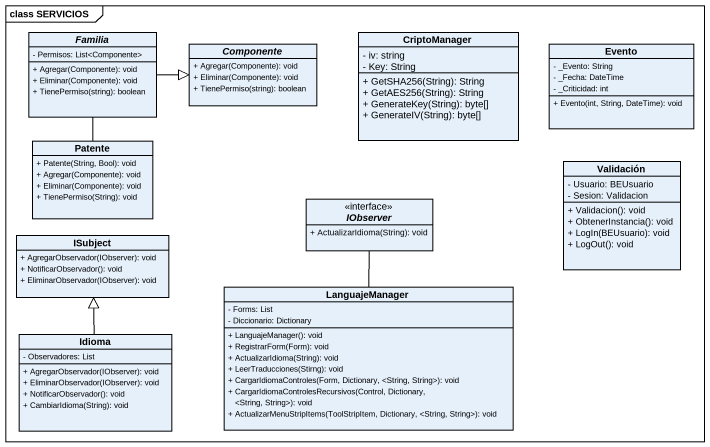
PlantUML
@startuml
mainframe class SERVICIOS
hide circle
hide empty members
skinparam classAttributeIconSize 0
abstract class Familia {
  - Permisos: List<Componente>
  + Agregar(Componente): void
  + Eliminar(Componente): void
  + TienePermiso(string): boolean
}
abstract class Componente {
  + Agregar(Componente): void
  + Eliminar(Componente): void
  + TienePermiso(string): boolean
}
class CriptoManager {
  - iv: string
  - Key: String
  + GetSHA256(String): String
  + GetAES256(String): String
  + GenerateKey(String): byte[]
  + GenerateIV(String): byte[]
}
class Evento {
  - _Evento: String
  - _Fecha: DateTime
  - _Criticidad: int
  + Evento(int, String, DateTime): void
}
class Patente {
  + Patente(String, Bool): void
  + Agregar(Componente): void
  + Eliminar(Componente): void
  + TienePermiso(String): void
}
class Validación {
  - Usuario: BEUsuario
  - Sesion: Validacion
  + Validacion(): void
  + ObtenerInstancia(): void
  + LogIn(BEUsuario): void
  + LogOut(): void
}
interface IObserver {
  + ActualizarIdioma(String): void
}
class ISubject {
  + AgregarObservador(IObserver): void
  + NotificarObservador(): void
  + EliminarObservador(IObserver): void
}
class LanguajeManager {
  - Forms: List
  - Diccionario: Dictionary
  + LanguajeManager(): void
  + RegistrarForm(Form): void
  + ActualizarIdioma(String): void
  + LeerTraducciones(Stirng): void
  + CargarIdiomaControles(Form, Dictionary, <String, String>): void
  + CargarIdiomaControlesRecursivos(Control, Dictionary, <String, String>): void
  + ActualizarMenuStripItems(ToolStripItem, Dictionary, <String, String>): void
}
class Idioma {
  - Observadores: List
  + AgregarObservador(IObserver): void
  + EliminarObservador(IObserver): void
  + NotificarObservador(): void
  + CambiarIdioma(String): void
}
Familia -right-|> Componente
Patente -up- Familia
LanguajeManager -up- IObserver
Idioma -up-|> ISubject
@enduml
